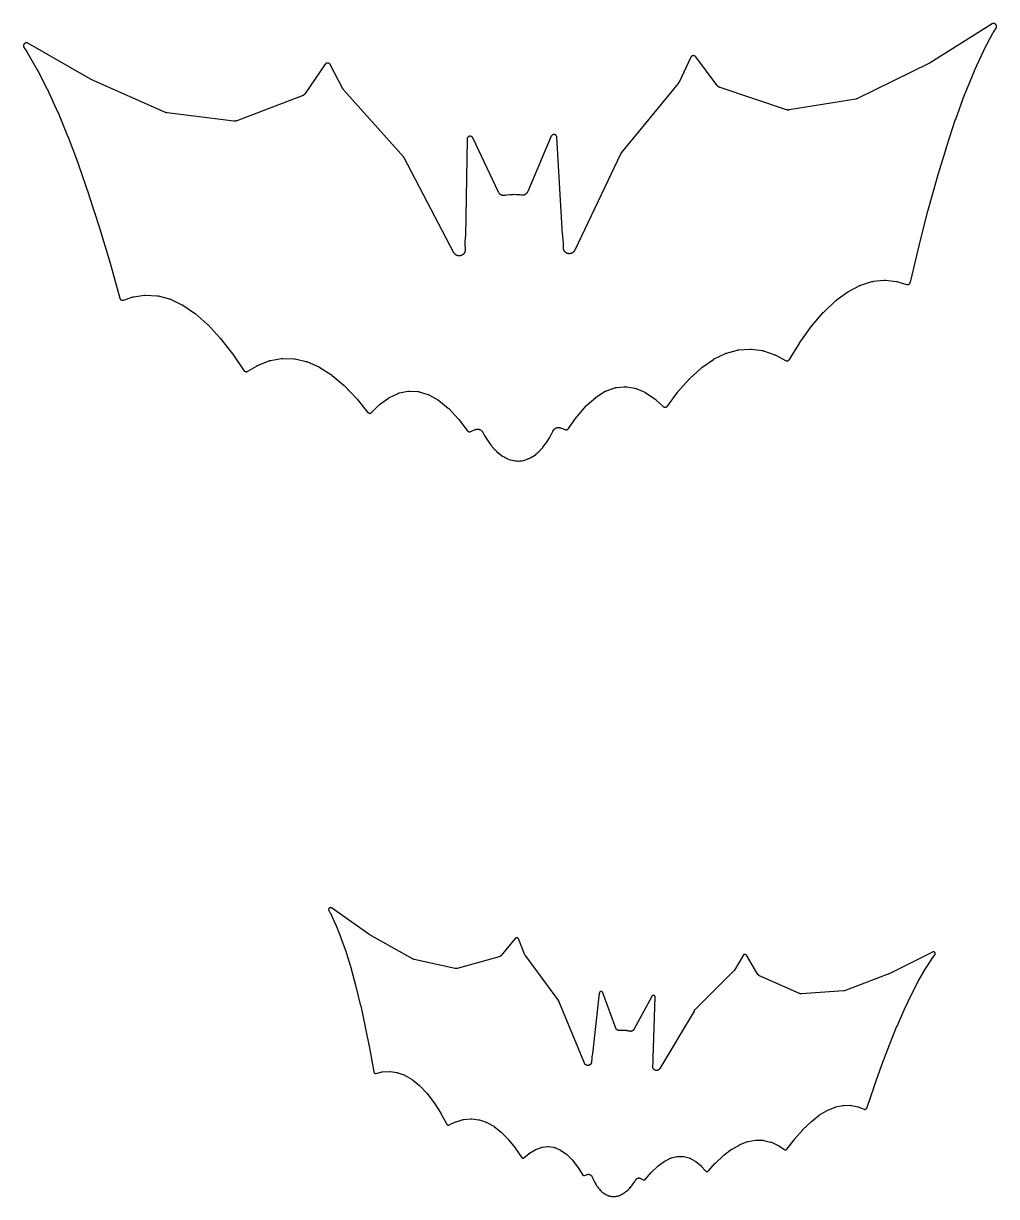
# Model space of a CAD drawing. Header units: millimetres. Extents: x 5 to 283, y 5 to 271.
# Drawn here: x 180.92 to 220.38, y 44.37 to 91.93 of the extents above; entities that cross this region are included whole.
import ezdxf

# ---------------------------------------------------------------- set-up
doc = ezdxf.new("R2010")
doc.units = ezdxf.units.MM

msp = doc.modelspace()

# ---------------------------------------------------------------- linework, layer by layer
at = {"layer": 'Schnitt'}
for points in [[(181.008, 91.136), (180.997, 91.132), (180.986, 91.127), (180.976, 91.121), (180.966, 91.114), (180.957, 91.106), (180.949, 91.098), (180.942, 91.088), (180.936, 91.078), (180.93, 91.067), (180.926, 91.056), (180.923, 91.044), (180.922, 91.032), (180.921, 91.021), (180.922, 91.009), (180.923, 90.997), (180.926, 90.985), (180.93, 90.974), (180.936, 90.963), (180.942, 90.953), (181.054, 90.789), (181.055, 90.787), (181.063, 90.774), (181.064, 90.773), (181.47, 90.079), (181.471, 90.078), (181.476, 90.068), (181.477, 90.066), (181.887, 89.267), (181.888, 89.265), (181.892, 89.257), (181.893, 89.256), (182.306, 88.35), (182.307, 88.349), (182.31, 88.342), (182.311, 88.341), (182.727, 87.329), (182.728, 87.329), (182.73, 87.322), (182.731, 87.322), (183.15, 86.205), (183.151, 86.204), (183.153, 86.199), (183.153, 86.198), (183.575, 84.977), (183.576, 84.976), (183.577, 84.972), (183.577, 84.971), (184.002, 83.645), (184.004, 83.641), (184.431, 82.209), (184.432, 82.205), (184.828, 80.791), (184.832, 80.78), (184.837, 80.769), (184.842, 80.759), (184.849, 80.75), (184.856, 80.741), (184.865, 80.733), (184.874, 80.726), (184.884, 80.72), (184.894, 80.714), (184.905, 80.71), (184.916, 80.707), (184.927, 80.705), (184.939, 80.703), (184.95, 80.704), (184.962, 80.705), (184.973, 80.707), (184.984, 80.71), (185.336, 80.836), (185.339, 80.837), (185.357, 80.843), (185.363, 80.844), (185.381, 80.848), (185.384, 80.849), (185.832, 80.915), (185.835, 80.915), (185.855, 80.917), (185.861, 80.918), (185.881, 80.917), (185.885, 80.917), (186.333, 80.89), (186.336, 80.89), (186.356, 80.888), (186.362, 80.887), (186.381, 80.883), (186.384, 80.882), (186.839, 80.761), (186.842, 80.76), (186.859, 80.755), (186.864, 80.753), (186.88, 80.746), (186.882, 80.745), (187.349, 80.525), (187.351, 80.524), (187.364, 80.518), (187.368, 80.515), (187.381, 80.507), (187.383, 80.506), (187.859, 80.185), (187.862, 80.182), (187.883, 80.166), (187.886, 80.164), (188.372, 79.738), (188.374, 79.736), (188.39, 79.721), (188.392, 79.719), (188.886, 79.188), (188.888, 79.186), (188.899, 79.172), (188.901, 79.171), (189.401, 78.533), (189.402, 78.531), (189.411, 78.52), (189.412, 78.518), (189.858, 77.862), (189.865, 77.852), (189.874, 77.843), (189.883, 77.835), (189.893, 77.828), (189.903, 77.822), (189.914, 77.817), (189.926, 77.813), (189.938, 77.811), (189.95, 77.809), (189.962, 77.809), (189.974, 77.81), (189.986, 77.813), (189.997, 77.816), (190.009, 77.821), (190.019, 77.826), (190.398, 78.054), (190.4, 78.056), (190.414, 78.064), (190.419, 78.066), (190.434, 78.073), (190.436, 78.074), (190.889, 78.251), (190.892, 78.252), (190.91, 78.258), (190.916, 78.259), (190.934, 78.263), (190.937, 78.264), (191.385, 78.345), (191.388, 78.345), (191.408, 78.348), (191.414, 78.348), (191.434, 78.349), (191.437, 78.349), (191.885, 78.336), (191.888, 78.336), (191.908, 78.335), (191.914, 78.334), (191.933, 78.33), (191.936, 78.33), (192.391, 78.223), (192.393, 78.222), (192.411, 78.218), (192.416, 78.216), (192.432, 78.209), (192.435, 78.208), (192.9, 78.004), (192.902, 78.003), (192.916, 77.996), (192.92, 77.994), (192.933, 77.986), (192.935, 77.985), (193.41, 77.679), (193.413, 77.677), (193.435, 77.661), (193.438, 77.659), (193.922, 77.249), (193.925, 77.247), (193.941, 77.232), (193.943, 77.23), (194.436, 76.715), (194.438, 76.713), (194.45, 76.699), (194.452, 76.697), (194.873, 76.173), (194.881, 76.164), (194.89, 76.156), (194.899, 76.149), (194.909, 76.143), (194.92, 76.138), (194.931, 76.134), (194.943, 76.131), (194.954, 76.129), (194.966, 76.128), (194.978, 76.129), (194.99, 76.13), (195.001, 76.133), (195.012, 76.137), (195.023, 76.142), (195.033, 76.149), (195.043, 76.156), (195.052, 76.164), (195.336, 76.45), (195.337, 76.452), (195.348, 76.462), (195.351, 76.465), (195.363, 76.474), (195.365, 76.476), (195.723, 76.741), (195.726, 76.743), (195.742, 76.754), (195.747, 76.757), (195.763, 76.766), (195.766, 76.767), (196.113, 76.931), (196.116, 76.933), (196.137, 76.941), (196.144, 76.943), (196.166, 76.95), (196.169, 76.95), (196.507, 77.021), (196.509, 77.022), (196.526, 77.025), (196.531, 77.025), (196.546, 77.027), (196.551, 77.027), (196.568, 77.027), (196.571, 77.027), (196.907, 77.01), (196.91, 77.01), (196.926, 77.008), (196.931, 77.007), (196.946, 77.005), (196.951, 77.004), (196.966, 77), (196.969, 76.999), (197.315, 76.892), (197.318, 76.891), (197.338, 76.884), (197.344, 76.881), (197.362, 76.872), (197.365, 76.871), (197.727, 76.667), (197.729, 76.666), (197.743, 76.657), (197.747, 76.654), (197.761, 76.644), (197.763, 76.642), (198.139, 76.336), (198.142, 76.333), (198.162, 76.314), (198.165, 76.311), (198.552, 75.899), (198.554, 75.896), (198.568, 75.88), (198.57, 75.877), (198.916, 75.423), (198.924, 75.413), (198.933, 75.405), (198.942, 75.397), (198.952, 75.391), (198.963, 75.385), (198.975, 75.381), (198.986, 75.378), (198.998, 75.376), (199.011, 75.375), (199.023, 75.376), (199.035, 75.378), (199.047, 75.381), (199.058, 75.385), (199.24, 75.462), (199.243, 75.463), (199.261, 75.47), (199.267, 75.472), (199.285, 75.476), (199.29, 75.477), (199.308, 75.48), (199.314, 75.481), (199.332, 75.481), (199.338, 75.481), (199.356, 75.481), (199.362, 75.48), (199.38, 75.477), (199.386, 75.476), (199.403, 75.472), (199.409, 75.47), (199.426, 75.464), (199.431, 75.461), (199.448, 75.454), (199.453, 75.451), (199.468, 75.441), (199.473, 75.438), (199.487, 75.427), (199.492, 75.423), (199.505, 75.411), (199.509, 75.407), (199.521, 75.393), (199.525, 75.388), (199.535, 75.374), (199.539, 75.369), (199.548, 75.352), (199.55, 75.349), (199.557, 75.334), (199.558, 75.333), (199.559, 75.331), (199.56, 75.33), (199.606, 75.244), (199.607, 75.243), (199.608, 75.241), (199.609, 75.24), (199.656, 75.157), (199.657, 75.156), (199.658, 75.154), (199.659, 75.153), (199.708, 75.074), (199.709, 75.072), (199.71, 75.07), (199.711, 75.069), (199.761, 74.993), (199.762, 74.992), (199.763, 74.99), (199.764, 74.989), (199.815, 74.916), (199.816, 74.915), (199.817, 74.913), (199.818, 74.912), (199.87, 74.843), (199.871, 74.841), (199.872, 74.84), (199.873, 74.838), (199.926, 74.773), (199.927, 74.772), (199.929, 74.77), (199.93, 74.768), (199.983, 74.707), (199.985, 74.705), (199.986, 74.704), (199.988, 74.702), (200.041, 74.645), (200.043, 74.643), (200.045, 74.641), (200.046, 74.64), (200.101, 74.586), (200.102, 74.584), (200.104, 74.583), (200.106, 74.581), (200.161, 74.531), (200.163, 74.53), (200.165, 74.528), (200.167, 74.526), (200.222, 74.481), (200.224, 74.479), (200.226, 74.477), (200.228, 74.475), (200.283, 74.434), (200.285, 74.432), (200.288, 74.43), (200.29, 74.429), (200.345, 74.391), (200.348, 74.389), (200.35, 74.387), (200.353, 74.386), (200.408, 74.352), (200.411, 74.35), (200.413, 74.349), (200.416, 74.347), (200.471, 74.317), (200.474, 74.316), (200.477, 74.314), (200.48, 74.313), (200.535, 74.286), (200.538, 74.285), (200.541, 74.284), (200.545, 74.282), (200.599, 74.26), (200.603, 74.259), (200.606, 74.257), (200.609, 74.256), (200.664, 74.238), (200.667, 74.236), (200.671, 74.235), (200.674, 74.234), (200.729, 74.219), (200.732, 74.218), (200.736, 74.218), (200.74, 74.217), (200.794, 74.205), (200.798, 74.205), (200.801, 74.204), (200.805, 74.203), (200.859, 74.196), (200.863, 74.195), (200.867, 74.195), (200.871, 74.194), (200.925, 74.19), (200.929, 74.19), (200.932, 74.19), (200.936, 74.19), (200.99, 74.189), (200.994, 74.189), (200.998, 74.189), (201.002, 74.189), (201.055, 74.192), (201.059, 74.192), (201.063, 74.193), (201.067, 74.193), (201.121, 74.199), (201.125, 74.2), (201.128, 74.2), (201.132, 74.201), (201.186, 74.211), (201.19, 74.212), (201.193, 74.213), (201.197, 74.213), (201.251, 74.227), (201.254, 74.228), (201.258, 74.229), (201.262, 74.23), (201.315, 74.247), (201.319, 74.248), (201.322, 74.25), (201.326, 74.251), (201.38, 74.272), (201.383, 74.273), (201.386, 74.274), (201.389, 74.276), (201.443, 74.3), (201.446, 74.302), (201.449, 74.303), (201.452, 74.305), (201.506, 74.333), (201.509, 74.335), (201.512, 74.336), (201.515, 74.338), (201.569, 74.37), (201.572, 74.372), (201.574, 74.374), (201.577, 74.375), (201.631, 74.411), (201.633, 74.413), (201.636, 74.415), (201.638, 74.417), (201.692, 74.457), (201.694, 74.458), (201.696, 74.46), (201.699, 74.462), (201.752, 74.506), (201.754, 74.508), (201.756, 74.51), (201.758, 74.511), (201.811, 74.559), (201.813, 74.561), (201.815, 74.563), (201.817, 74.565), (201.869, 74.616), (201.871, 74.618), (201.873, 74.62), (201.875, 74.622), (201.927, 74.677), (201.928, 74.679), (201.93, 74.681), (201.931, 74.683), (201.983, 74.742), (201.984, 74.744), (201.986, 74.746), (201.987, 74.747), (202.038, 74.811), (202.039, 74.812), (202.04, 74.814), (202.042, 74.816), (202.092, 74.883), (202.093, 74.884), (202.094, 74.886), (202.095, 74.888), (202.144, 74.958), (202.145, 74.96), (202.146, 74.962), (202.147, 74.963), (202.195, 75.037), (202.196, 75.039), (202.197, 75.04), (202.198, 75.042), (202.245, 75.12), (202.246, 75.121), (202.247, 75.123), (202.248, 75.124), (202.293, 75.206), (202.294, 75.207), (202.295, 75.209), (202.296, 75.21), (202.34, 75.294), (202.341, 75.296), (202.342, 75.297), (202.342, 75.299), (202.385, 75.386), (202.386, 75.388), (202.387, 75.389), (202.387, 75.391), (202.394, 75.406), (202.396, 75.409), (202.405, 75.426), (202.408, 75.431), (202.418, 75.446), (202.421, 75.451), (202.433, 75.465), (202.437, 75.47), (202.449, 75.482), (202.454, 75.486), (202.468, 75.498), (202.472, 75.501), (202.487, 75.511), (202.492, 75.515), (202.508, 75.523), (202.514, 75.526), (202.53, 75.532), (202.536, 75.534), (202.553, 75.54), (202.559, 75.541), (202.577, 75.544), (202.583, 75.545), (202.601, 75.547), (202.607, 75.547), (202.625, 75.547), (202.631, 75.547), (202.649, 75.545), (202.654, 75.544), (202.672, 75.54), (202.678, 75.538), (202.696, 75.532), (202.699, 75.531), (202.884, 75.462), (202.896, 75.458), (202.908, 75.455), (202.92, 75.454), (202.932, 75.454), (202.944, 75.455), (202.956, 75.458), (202.968, 75.461), (202.979, 75.466), (202.99, 75.472), (203, 75.479), (203.009, 75.487), (203.017, 75.495), (203.025, 75.505), (203.353, 75.973), (203.354, 75.976), (203.368, 75.993), (203.37, 75.995), (203.74, 76.423), (203.742, 76.426), (203.762, 76.446), (203.765, 76.448), (204.128, 76.77), (204.13, 76.772), (204.143, 76.782), (204.147, 76.785), (204.161, 76.795), (204.163, 76.796), (204.516, 77.014), (204.519, 77.016), (204.538, 77.026), (204.543, 77.028), (204.563, 77.036), (204.566, 77.038), (204.908, 77.158), (204.91, 77.159), (204.925, 77.164), (204.93, 77.165), (204.945, 77.168), (204.95, 77.169), (204.966, 77.171), (204.968, 77.171), (205.304, 77.202), (205.307, 77.202), (205.323, 77.203), (205.329, 77.203), (205.344, 77.202), (205.349, 77.202), (205.366, 77.199), (205.368, 77.199), (205.708, 77.142), (205.712, 77.141), (205.734, 77.136), (205.741, 77.134), (205.762, 77.126), (205.766, 77.125), (206.118, 76.974), (206.121, 76.973), (206.138, 76.965), (206.143, 76.962), (206.16, 76.952), (206.162, 76.951), (206.531, 76.7), (206.533, 76.698), (206.545, 76.689), (206.548, 76.687), (206.56, 76.677), (206.561, 76.675), (206.856, 76.4), (206.865, 76.393), (206.875, 76.386), (206.886, 76.38), (206.897, 76.376), (206.908, 76.372), (206.92, 76.37), (206.931, 76.368), (206.943, 76.368), (206.955, 76.369), (206.967, 76.372), (206.978, 76.375), (206.989, 76.379), (207, 76.385), (207.01, 76.392), (207.019, 76.399), (207.027, 76.408), (207.035, 76.417), (207.435, 76.957), (207.436, 76.959), (207.448, 76.973), (207.449, 76.975), (207.921, 77.51), (207.923, 77.512), (207.939, 77.528), (207.941, 77.53), (208.409, 77.959), (208.412, 77.961), (208.433, 77.978), (208.436, 77.981), (208.898, 78.305), (208.9, 78.306), (208.913, 78.314), (208.917, 78.317), (208.931, 78.324), (208.933, 78.325), (209.389, 78.548), (209.391, 78.549), (209.408, 78.556), (209.413, 78.558), (209.43, 78.564), (209.433, 78.565), (209.882, 78.689), (209.885, 78.69), (209.905, 78.694), (209.911, 78.695), (209.93, 78.698), (209.933, 78.698), (210.38, 78.729), (210.384, 78.729), (210.404, 78.729), (210.41, 78.729), (210.43, 78.727), (210.433, 78.727), (210.884, 78.664), (210.887, 78.663), (210.905, 78.66), (210.911, 78.658), (210.929, 78.653), (210.932, 78.652), (211.391, 78.494), (211.394, 78.493), (211.409, 78.487), (211.414, 78.485), (211.429, 78.477), (211.431, 78.476), (211.818, 78.263), (211.829, 78.258), (211.84, 78.254), (211.852, 78.251), (211.864, 78.249), (211.876, 78.248), (211.888, 78.249), (211.9, 78.251), (211.912, 78.254), (211.923, 78.258), (211.934, 78.264), (211.945, 78.27), (211.954, 78.277), (211.963, 78.286), (211.971, 78.295), (211.978, 78.305), (212.397, 78.979), (212.398, 78.98), (212.406, 78.992), (212.408, 78.994), (212.882, 79.651), (212.884, 79.653), (212.894, 79.667), (212.896, 79.669), (213.368, 80.22), (213.37, 80.222), (213.385, 80.238), (213.387, 80.24), (213.856, 80.684), (213.859, 80.687), (213.879, 80.704), (213.882, 80.706), (214.345, 81.046), (214.347, 81.048), (214.359, 81.056), (214.363, 81.059), (214.376, 81.066), (214.378, 81.067), (214.836, 81.305), (214.838, 81.307), (214.854, 81.314), (214.859, 81.316), (214.875, 81.322), (214.878, 81.323), (215.328, 81.462), (215.331, 81.463), (215.35, 81.468), (215.356, 81.469), (215.376, 81.472), (215.378, 81.473), (215.826, 81.517), (215.829, 81.518), (215.849, 81.519), (215.855, 81.519), (215.875, 81.517), (215.878, 81.517), (216.328, 81.469), (216.331, 81.468), (216.35, 81.465), (216.356, 81.464), (216.374, 81.459), (216.377, 81.459), (216.734, 81.347), (216.745, 81.344), (216.756, 81.342), (216.768, 81.341), (216.779, 81.342), (216.791, 81.343), (216.802, 81.346), (216.813, 81.349), (216.824, 81.354), (216.834, 81.36), (216.843, 81.367), (216.852, 81.374), (216.86, 81.382), (216.867, 81.392), (216.873, 81.401), (216.879, 81.412), (216.883, 81.422), (216.886, 81.433), (217.225, 82.861), (217.226, 82.865), (217.596, 84.313), (217.597, 84.317), (217.969, 85.66), (217.969, 85.661), (217.97, 85.666), (217.97, 85.666), (218.344, 86.904), (218.344, 86.904), (218.346, 86.91), (218.346, 86.91), (218.721, 88.043), (218.721, 88.044), (218.723, 88.05), (218.723, 88.051), (219.099, 89.078), (219.1, 89.079), (219.103, 89.086), (219.103, 89.087), (219.48, 90.009), (219.481, 90.01), (219.485, 90.019), (219.485, 90.02), (219.863, 90.835), (219.864, 90.837), (219.869, 90.847), (219.87, 90.849), (220.247, 91.558), (220.248, 91.56), (220.256, 91.572), (220.257, 91.574), (220.362, 91.743), (220.368, 91.753), (220.373, 91.764), (220.376, 91.776), (220.379, 91.788), (220.38, 91.799), (220.38, 91.811), (220.379, 91.823), (220.377, 91.835), (220.374, 91.846), (220.369, 91.858), (220.364, 91.868), (220.357, 91.878), (220.349, 91.887), (220.341, 91.896), (220.332, 91.903), (220.322, 91.91), (220.311, 91.915), (220.3, 91.92), (220.289, 91.923), (220.277, 91.926), (220.265, 91.927), (220.253, 91.926), (220.241, 91.925), (220.229, 91.923), (220.218, 91.919), (220.207, 91.914), (220.197, 91.908), (217.688, 90.334), (217.685, 90.332), (217.666, 90.322), (217.663, 90.32), (214.738, 88.883), (214.735, 88.882), (214.718, 88.874), (214.712, 88.872), (214.695, 88.867), (214.69, 88.865), (214.671, 88.861), (214.668, 88.861), (211.973, 88.42), (211.97, 88.42), (211.952, 88.418), (211.946, 88.417), (211.928, 88.417), (211.923, 88.417), (211.905, 88.419), (211.899, 88.419), (211.882, 88.422), (211.877, 88.424), (211.858, 88.429), (211.856, 88.43), (209.167, 89.33), (209.164, 89.331), (209.145, 89.338), (209.14, 89.341), (209.124, 89.349), (209.118, 89.352), (209.103, 89.362), (209.098, 89.365), (209.084, 89.377), (209.079, 89.381), (209.066, 89.394), (209.062, 89.398), (209.05, 89.413), (209.048, 89.416), (208.185, 90.574), (208.177, 90.583), (208.169, 90.591), (208.16, 90.599), (208.15, 90.605), (208.14, 90.611), (208.129, 90.615), (208.118, 90.619), (208.106, 90.621), (208.095, 90.622), (208.083, 90.622), (208.071, 90.621), (208.06, 90.619), (208.048, 90.615), (208.037, 90.611), (208.027, 90.605), (208.017, 90.599), (208.008, 90.591), (208, 90.583), (207.992, 90.574), (207.986, 90.564), (207.98, 90.554), (207.504, 89.55), (207.502, 89.547), (207.49, 89.526), (207.486, 89.52), (207.472, 89.501), (207.47, 89.498), (205.156, 86.686), (205.147, 86.674), (205.14, 86.661), (203.273, 82.732), (203.272, 82.729), (203.263, 82.712), (203.26, 82.707), (203.25, 82.693), (203.246, 82.688), (203.235, 82.674), (203.231, 82.67), (203.219, 82.658), (203.214, 82.654), (203.201, 82.643), (203.196, 82.639), (203.182, 82.629), (203.177, 82.626), (203.161, 82.618), (203.156, 82.615), (203.14, 82.609), (203.134, 82.607), (203.117, 82.602), (203.111, 82.6), (203.094, 82.597), (203.088, 82.596), (203.071, 82.594), (203.065, 82.594), (203.048, 82.594), (203.042, 82.594), (203.024, 82.596), (203.018, 82.596), (203.001, 82.6), (202.995, 82.601), (202.979, 82.606), (202.973, 82.608), (202.957, 82.615), (202.951, 82.617), (202.936, 82.626), (202.931, 82.629), (202.916, 82.638), (202.911, 82.642), (202.898, 82.653), (202.893, 82.657), (202.881, 82.669), (202.877, 82.673), (202.866, 82.687), (202.862, 82.692), (202.852, 82.706), (202.849, 82.711), (202.841, 82.727), (202.838, 82.732), (202.831, 82.748), (202.829, 82.754), (202.824, 82.77), (202.823, 82.776), (202.819, 82.793), (202.818, 82.799), (202.816, 82.818), (202.816, 82.821), (202.815, 82.833), (202.815, 82.838), (202.815, 82.866), (202.816, 82.87), (202.817, 82.89), (202.817, 82.894), (202.818, 82.898), (202.818, 82.902), (202.819, 83.021), (202.819, 83.025), (202.819, 83.029), (202.819, 83.033), (202.813, 83.152), (202.812, 83.156), (202.812, 83.16), (202.812, 83.164), (202.798, 83.282), (202.797, 83.286), (202.796, 83.29), (202.796, 83.294), (202.788, 83.337), (202.787, 83.34), (202.784, 83.366), (202.784, 83.37), (202.553, 87.312), (202.552, 87.324), (202.549, 87.336), (202.546, 87.347), (202.541, 87.358), (202.535, 87.368), (202.528, 87.378), (202.521, 87.387), (202.512, 87.395), (202.503, 87.403), (202.493, 87.409), (202.482, 87.415), (202.471, 87.419), (202.46, 87.422), (202.448, 87.424), (202.436, 87.425), (202.424, 87.425), (202.412, 87.423), (202.401, 87.421), (202.389, 87.417), (202.379, 87.412), (202.368, 87.406), (202.359, 87.399), (202.35, 87.391), (202.341, 87.382), (202.334, 87.373), (202.328, 87.363), (202.323, 87.352), (201.367, 85.109), (201.366, 85.107), (201.357, 85.089), (201.354, 85.084), (201.345, 85.068), (201.341, 85.063), (201.33, 85.049), (201.326, 85.044), (201.314, 85.031), (201.31, 85.027), (201.296, 85.015), (201.291, 85.011), (201.276, 85.001), (201.271, 84.998), (201.255, 84.989), (201.25, 84.986), (201.233, 84.979), (201.228, 84.977), (201.21, 84.971), (201.205, 84.97), (201.187, 84.966), (201.181, 84.965), (201.163, 84.963), (201.157, 84.963), (201.139, 84.962), (201.133, 84.963), (201.113, 84.964), (201.11, 84.965), (201.047, 84.974), (201.043, 84.974), (201.039, 84.975), (201.035, 84.975), (200.916, 84.985), (200.912, 84.985), (200.908, 84.985), (200.905, 84.985), (200.785, 84.987), (200.782, 84.987), (200.778, 84.987), (200.774, 84.986), (200.655, 84.98), (200.651, 84.98), (200.647, 84.98), (200.643, 84.979), (200.525, 84.965), (200.521, 84.965), (200.517, 84.964), (200.513, 84.963), (200.45, 84.952), (200.447, 84.951), (200.428, 84.949), (200.422, 84.948), (200.404, 84.947), (200.398, 84.948), (200.38, 84.949), (200.374, 84.95), (200.356, 84.953), (200.35, 84.954), (200.332, 84.959), (200.327, 84.961), (200.31, 84.967), (200.304, 84.97), (200.288, 84.978), (200.283, 84.981), (200.267, 84.991), (200.263, 84.994), (200.248, 85.006), (200.244, 85.01), (200.231, 85.022), (200.227, 85.027), (200.215, 85.041), (200.212, 85.046), (200.201, 85.061), (200.198, 85.066), (200.189, 85.083), (200.188, 85.086), (199.143, 87.288), (199.137, 87.299), (199.131, 87.309), (199.123, 87.318), (199.115, 87.326), (199.105, 87.334), (199.095, 87.34), (199.085, 87.346), (199.074, 87.35), (199.062, 87.354), (199.051, 87.356), (199.039, 87.357), (199.027, 87.357), (199.015, 87.355), (199.003, 87.353), (198.992, 87.349), (198.981, 87.344), (198.971, 87.339), (198.961, 87.332), (198.952, 87.324), (198.944, 87.315), (198.936, 87.306), (198.93, 87.296), (198.925, 87.285), (198.92, 87.274), (198.917, 87.263), (198.915, 87.251), (198.914, 87.239), (198.842, 83.291), (198.842, 83.287), (198.839, 83.261), (198.839, 83.257), (198.833, 83.214), (198.832, 83.21), (198.832, 83.206), (198.831, 83.203), (198.822, 83.084), (198.822, 83.08), (198.822, 83.076), (198.822, 83.072), (198.82, 82.953), (198.82, 82.949), (198.82, 82.945), (198.82, 82.941), (198.827, 82.822), (198.827, 82.818), (198.827, 82.814), (198.828, 82.81), (198.83, 82.79), (198.83, 82.786), (198.832, 82.758), (198.832, 82.754), (198.832, 82.741), (198.832, 82.738), (198.83, 82.719), (198.83, 82.713), (198.827, 82.696), (198.825, 82.69), (198.821, 82.673), (198.819, 82.668), (198.813, 82.651), (198.811, 82.646), (198.803, 82.63), (198.8, 82.625), (198.791, 82.61), (198.787, 82.605), (198.777, 82.591), (198.773, 82.587), (198.761, 82.574), (198.757, 82.57), (198.743, 82.558), (198.739, 82.554), (198.725, 82.544), (198.72, 82.541), (198.704, 82.532), (198.699, 82.53), (198.683, 82.522), (198.678, 82.52), (198.661, 82.514), (198.655, 82.513), (198.638, 82.509), (198.633, 82.508), (198.615, 82.505), (198.609, 82.505), (198.592, 82.504), (198.586, 82.504), (198.568, 82.505), (198.563, 82.506), (198.545, 82.509), (198.539, 82.51), (198.522, 82.514), (198.517, 82.516), (198.5, 82.522), (198.495, 82.524), (198.479, 82.532), (198.474, 82.535), (198.459, 82.544), (198.454, 82.547), (198.44, 82.558), (198.436, 82.562), (198.423, 82.574), (198.419, 82.578), (198.407, 82.591), (198.403, 82.596), (198.393, 82.61), (198.39, 82.615), (198.38, 82.631), (198.378, 82.634), (196.355, 86.485), (196.348, 86.498), (196.339, 86.509), (193.914, 89.226), (193.911, 89.229), (193.897, 89.248), (193.892, 89.254), (193.88, 89.274), (193.878, 89.277), (193.362, 90.261), (193.356, 90.271), (193.349, 90.28), (193.341, 90.289), (193.332, 90.297), (193.323, 90.304), (193.313, 90.31), (193.302, 90.316), (193.291, 90.32), (193.28, 90.323), (193.268, 90.324), (193.256, 90.325), (193.245, 90.325), (193.233, 90.323), (193.222, 90.32), (193.211, 90.316), (193.2, 90.311), (193.19, 90.306), (193.18, 90.299), (193.171, 90.291), (193.163, 90.282), (193.156, 90.273), (192.34, 89.081), (192.339, 89.078), (192.327, 89.063), (192.323, 89.058), (192.31, 89.045), (192.306, 89.041), (192.292, 89.029), (192.288, 89.025), (192.273, 89.014), (192.268, 89.011), (192.252, 89.002), (192.246, 88.999), (192.228, 88.991), (192.225, 88.99), (189.575, 87.983), (189.572, 87.982), (189.554, 87.976), (189.548, 87.975), (189.531, 87.971), (189.525, 87.97), (189.508, 87.968), (189.502, 87.968), (189.485, 87.967), (189.479, 87.967), (189.46, 87.969), (189.457, 87.969), (186.747, 88.301), (186.744, 88.301), (186.725, 88.305), (186.72, 88.306), (186.703, 88.311), (186.697, 88.312), (186.679, 88.319), (186.676, 88.32), (183.696, 89.639), (183.693, 89.641), (183.673, 89.651), (183.671, 89.652), (181.101, 91.125), (181.09, 91.13), (181.079, 91.135), (181.067, 91.138), (181.056, 91.14), (181.044, 91.141), (181.032, 91.14), (181.02, 91.139)], [(193.341, 56.078), (193.334, 56.075), (193.328, 56.071), (193.322, 56.066), (193.316, 56.061), (193.311, 56.056), (193.307, 56.05), (193.303, 56.044), (193.3, 56.037), (193.297, 56.03), (193.296, 56.023), (193.295, 56.015), (193.294, 56.008), (193.295, 56), (193.296, 55.993), (193.298, 55.986), (193.3, 55.979), (193.304, 55.972), (193.364, 55.863), (193.365, 55.862), (193.369, 55.854), (193.369, 55.853), (193.581, 55.397), (193.582, 55.397), (193.585, 55.39), (193.585, 55.389), (193.794, 54.867), (193.794, 54.867), (193.796, 54.861), (193.796, 54.86), (194.001, 54.273), (194.001, 54.272), (194.003, 54.267), (194.003, 54.267), (194.204, 53.613), (194.204, 53.612), (194.205, 53.608), (194.205, 53.608), (194.402, 52.889), (194.402, 52.888), (194.403, 52.885), (194.403, 52.884), (194.594, 52.1), (194.595, 52.099), (194.595, 52.096), (194.595, 52.096), (194.783, 51.246), (194.783, 51.243), (194.966, 50.327), (194.966, 50.325), (195.13, 49.422), (195.132, 49.415), (195.134, 49.408), (195.137, 49.401), (195.141, 49.395), (195.145, 49.389), (195.15, 49.384), (195.155, 49.379), (195.161, 49.374), (195.167, 49.37), (195.173, 49.367), (195.18, 49.364), (195.187, 49.362), (195.194, 49.361), (195.201, 49.36), (195.208, 49.36), (195.216, 49.361), (195.223, 49.363), (195.449, 49.421), (195.451, 49.421), (195.462, 49.423), (195.466, 49.424), (195.478, 49.425), (195.48, 49.425), (195.762, 49.441), (195.764, 49.441), (195.777, 49.441), (195.781, 49.441), (195.793, 49.439), (195.795, 49.439), (196.073, 49.396), (196.074, 49.396), (196.086, 49.393), (196.09, 49.392), (196.102, 49.389), (196.104, 49.388), (196.38, 49.286), (196.382, 49.286), (196.392, 49.281), (196.395, 49.28), (196.404, 49.275), (196.406, 49.274), (196.683, 49.11), (196.685, 49.109), (196.692, 49.104), (196.695, 49.102), (196.702, 49.097), (196.703, 49.096), (196.981, 48.868), (196.983, 48.867), (196.995, 48.855), (196.997, 48.854), (197.274, 48.561), (197.276, 48.559), (197.284, 48.549), (197.286, 48.547), (197.562, 48.188), (197.563, 48.187), (197.569, 48.178), (197.57, 48.176), (197.844, 47.75), (197.845, 47.749), (197.85, 47.742), (197.85, 47.741), (198.09, 47.306), (198.094, 47.3), (198.098, 47.294), (198.104, 47.288), (198.109, 47.283), (198.116, 47.279), (198.122, 47.275), (198.129, 47.272), (198.136, 47.27), (198.144, 47.268), (198.151, 47.268), (198.159, 47.267), (198.166, 47.268), (198.174, 47.27), (198.181, 47.272), (198.188, 47.275), (198.437, 47.395), (198.438, 47.395), (198.448, 47.4), (198.451, 47.401), (198.46, 47.404), (198.462, 47.404), (198.754, 47.488), (198.756, 47.489), (198.767, 47.491), (198.771, 47.492), (198.783, 47.494), (198.784, 47.494), (199.068, 47.518), (199.07, 47.518), (199.082, 47.519), (199.086, 47.519), (199.099, 47.518), (199.101, 47.517), (199.379, 47.484), (199.381, 47.483), (199.393, 47.481), (199.397, 47.48), (199.408, 47.477), (199.41, 47.476), (199.687, 47.384), (199.688, 47.383), (199.699, 47.379), (199.702, 47.378), (199.712, 47.373), (199.714, 47.372), (199.991, 47.218), (199.992, 47.217), (200, 47.212), (200.003, 47.21), (200.01, 47.205), (200.012, 47.204), (200.289, 46.986), (200.291, 46.984), (200.304, 46.973), (200.306, 46.971), (200.583, 46.688), (200.585, 46.687), (200.594, 46.677), (200.595, 46.675), (200.872, 46.326), (200.873, 46.324), (200.879, 46.315), (200.88, 46.314), (201.112, 45.963), (201.116, 45.957), (201.121, 45.952), (201.127, 45.947), (201.133, 45.942), (201.139, 45.939), (201.146, 45.935), (201.153, 45.933), (201.16, 45.931), (201.167, 45.93), (201.175, 45.93), (201.182, 45.93), (201.19, 45.931), (201.197, 45.933), (201.204, 45.936), (201.211, 45.939), (201.217, 45.943), (201.223, 45.947), (201.416, 46.109), (201.417, 46.11), (201.425, 46.116), (201.427, 46.117), (201.435, 46.122), (201.436, 46.123), (201.674, 46.268), (201.676, 46.268), (201.686, 46.274), (201.69, 46.276), (201.701, 46.28), (201.702, 46.281), (201.928, 46.363), (201.93, 46.364), (201.943, 46.368), (201.948, 46.369), (201.962, 46.371), (201.964, 46.372), (202.178, 46.396), (202.18, 46.396), (202.19, 46.397), (202.193, 46.397), (202.203, 46.397), (202.206, 46.397), (202.217, 46.396), (202.218, 46.396), (202.427, 46.366), (202.428, 46.365), (202.438, 46.363), (202.441, 46.363), (202.45, 46.36), (202.453, 46.359), (202.463, 46.356), (202.464, 46.355), (202.674, 46.269), (202.675, 46.268), (202.687, 46.262), (202.691, 46.26), (202.702, 46.254), (202.704, 46.252), (202.917, 46.105), (202.918, 46.104), (202.926, 46.097), (202.929, 46.095), (202.937, 46.088), (202.938, 46.087), (203.154, 45.874), (203.155, 45.873), (203.167, 45.86), (203.169, 45.858), (203.385, 45.578), (203.387, 45.577), (203.394, 45.566), (203.395, 45.564), (203.584, 45.261), (203.589, 45.255), (203.594, 45.249), (203.599, 45.244), (203.605, 45.239), (203.612, 45.235), (203.618, 45.232), (203.626, 45.229), (203.633, 45.227), (203.64, 45.226), (203.648, 45.226), (203.656, 45.226), (203.663, 45.227), (203.671, 45.229), (203.788, 45.267), (203.79, 45.267), (203.802, 45.27), (203.806, 45.271), (203.817, 45.273), (203.82, 45.273), (203.832, 45.274), (203.835, 45.274), (203.847, 45.273), (203.85, 45.273), (203.862, 45.271), (203.865, 45.271), (203.876, 45.268), (203.88, 45.267), (203.89, 45.263), (203.894, 45.262), (203.904, 45.257), (203.907, 45.255), (203.917, 45.249), (203.92, 45.247), (203.929, 45.24), (203.932, 45.238), (203.94, 45.23), (203.943, 45.228), (203.95, 45.219), (203.953, 45.216), (203.959, 45.207), (203.961, 45.204), (203.967, 45.195), (203.969, 45.191), (203.974, 45.18), (203.974, 45.178), (203.978, 45.169), (203.979, 45.168), (203.979, 45.167), (203.979, 45.166), (204.003, 45.11), (204.004, 45.109), (204.004, 45.108), (204.005, 45.107), (204.03, 45.053), (204.03, 45.052), (204.03, 45.051), (204.031, 45.05), (204.057, 44.998), (204.057, 44.997), (204.058, 44.996), (204.058, 44.995), (204.085, 44.945), (204.085, 44.944), (204.086, 44.943), (204.087, 44.942), (204.114, 44.894), (204.115, 44.893), (204.115, 44.892), (204.116, 44.891), (204.144, 44.845), (204.145, 44.844), (204.145, 44.843), (204.146, 44.842), (204.175, 44.798), (204.176, 44.797), (204.176, 44.796), (204.177, 44.795), (204.207, 44.754), (204.208, 44.753), (204.208, 44.751), (204.209, 44.75), (204.239, 44.711), (204.24, 44.71), (204.241, 44.709), (204.242, 44.708), (204.273, 44.672), (204.274, 44.67), (204.275, 44.669), (204.276, 44.668), (204.307, 44.634), (204.308, 44.633), (204.309, 44.632), (204.31, 44.63), (204.342, 44.599), (204.343, 44.598), (204.344, 44.596), (204.346, 44.595), (204.377, 44.566), (204.379, 44.565), (204.38, 44.564), (204.381, 44.562), (204.414, 44.536), (204.415, 44.535), (204.417, 44.533), (204.418, 44.532), (204.45, 44.508), (204.452, 44.507), (204.454, 44.506), (204.455, 44.504), (204.488, 44.483), (204.49, 44.481), (204.491, 44.48), (204.493, 44.479), (204.526, 44.46), (204.528, 44.459), (204.529, 44.458), (204.531, 44.457), (204.564, 44.439), (204.566, 44.438), (204.568, 44.438), (204.57, 44.437), (204.603, 44.422), (204.605, 44.421), (204.607, 44.42), (204.609, 44.419), (204.642, 44.407), (204.645, 44.406), (204.647, 44.405), (204.649, 44.404), (204.682, 44.394), (204.684, 44.394), (204.687, 44.393), (204.689, 44.392), (204.722, 44.384), (204.725, 44.384), (204.727, 44.383), (204.729, 44.383), (204.763, 44.377), (204.765, 44.377), (204.767, 44.376), (204.77, 44.376), (204.803, 44.373), (204.806, 44.372), (204.808, 44.372), (204.81, 44.372), (204.844, 44.371), (204.846, 44.371), (204.849, 44.371), (204.851, 44.371), (204.885, 44.371), (204.888, 44.372), (204.89, 44.372), (204.892, 44.372), (204.926, 44.375), (204.929, 44.375), (204.931, 44.375), (204.933, 44.376), (204.968, 44.381), (204.97, 44.381), (204.972, 44.382), (204.975, 44.382), (205.009, 44.39), (205.011, 44.39), (205.013, 44.391), (205.016, 44.391), (205.05, 44.401), (205.052, 44.402), (205.055, 44.403), (205.057, 44.403), (205.092, 44.415), (205.094, 44.416), (205.096, 44.417), (205.098, 44.418), (205.133, 44.432), (205.135, 44.433), (205.137, 44.434), (205.138, 44.435), (205.174, 44.452), (205.176, 44.453), (205.177, 44.453), (205.179, 44.454), (205.215, 44.474), (205.216, 44.475), (205.218, 44.476), (205.22, 44.477), (205.255, 44.498), (205.257, 44.499), (205.258, 44.5), (205.26, 44.501), (205.296, 44.526), (205.297, 44.526), (205.298, 44.527), (205.3, 44.528), (205.336, 44.555), (205.337, 44.556), (205.338, 44.557), (205.34, 44.558), (205.375, 44.587), (205.376, 44.588), (205.378, 44.589), (205.379, 44.59), (205.414, 44.622), (205.416, 44.623), (205.417, 44.624), (205.418, 44.625), (205.453, 44.659), (205.454, 44.66), (205.455, 44.661), (205.456, 44.662), (205.491, 44.698), (205.492, 44.699), (205.493, 44.7), (205.494, 44.701), (205.529, 44.74), (205.53, 44.741), (205.531, 44.742), (205.531, 44.743), (205.566, 44.784), (205.567, 44.785), (205.568, 44.786), (205.568, 44.787), (205.602, 44.83), (205.603, 44.831), (205.604, 44.832), (205.605, 44.833), (205.638, 44.879), (205.639, 44.88), (205.64, 44.881), (205.64, 44.881), (205.673, 44.929), (205.674, 44.93), (205.674, 44.931), (205.675, 44.932), (205.708, 44.982), (205.708, 44.983), (205.709, 44.984), (205.709, 44.984), (205.741, 45.036), (205.742, 45.037), (205.742, 45.038), (205.743, 45.039), (205.748, 45.048), (205.749, 45.05), (205.756, 45.06), (205.758, 45.063), (205.765, 45.072), (205.767, 45.075), (205.775, 45.083), (205.778, 45.085), (205.786, 45.092), (205.789, 45.095), (205.799, 45.101), (205.802, 45.103), (205.812, 45.108), (205.815, 45.11), (205.826, 45.114), (205.829, 45.116), (205.84, 45.119), (205.844, 45.12), (205.855, 45.122), (205.858, 45.123), (205.869, 45.124), (205.873, 45.124), (205.884, 45.124), (205.888, 45.124), (205.899, 45.122), (205.903, 45.122), (205.914, 45.12), (205.918, 45.119), (205.928, 45.115), (205.932, 45.114), (205.943, 45.109), (205.945, 45.108), (206.056, 45.054), (206.063, 45.051), (206.07, 45.049), (206.078, 45.047), (206.085, 45.047), (206.093, 45.047), (206.101, 45.048), (206.108, 45.049), (206.115, 45.051), (206.122, 45.054), (206.129, 45.058), (206.135, 45.063), (206.141, 45.068), (206.146, 45.073), (206.377, 45.345), (206.378, 45.347), (206.388, 45.357), (206.389, 45.358), (206.644, 45.603), (206.646, 45.604), (206.66, 45.615), (206.661, 45.617), (206.906, 45.796), (206.908, 45.797), (206.916, 45.803), (206.919, 45.804), (206.928, 45.809), (206.93, 45.81), (207.162, 45.925), (207.164, 45.926), (207.176, 45.931), (207.18, 45.933), (207.192, 45.936), (207.194, 45.937), (207.414, 45.992), (207.415, 45.992), (207.425, 45.994), (207.428, 45.995), (207.438, 45.996), (207.441, 45.996), (207.451, 45.997), (207.452, 45.997), (207.663, 45.996), (207.665, 45.996), (207.675, 45.996), (207.678, 45.995), (207.688, 45.994), (207.691, 45.993), (207.701, 45.991), (207.703, 45.991), (207.911, 45.935), (207.913, 45.935), (207.927, 45.93), (207.931, 45.928), (207.944, 45.922), (207.946, 45.921), (208.157, 45.807), (208.158, 45.806), (208.168, 45.8), (208.171, 45.798), (208.181, 45.791), (208.182, 45.79), (208.397, 45.612), (208.398, 45.611), (208.405, 45.605), (208.407, 45.603), (208.414, 45.596), (208.415, 45.595), (208.582, 45.407), (208.588, 45.402), (208.593, 45.397), (208.599, 45.393), (208.606, 45.389), (208.613, 45.386), (208.62, 45.384), (208.627, 45.383), (208.635, 45.382), (208.642, 45.382), (208.649, 45.383), (208.657, 45.384), (208.664, 45.386), (208.671, 45.389), (208.677, 45.393), (208.683, 45.397), (208.689, 45.402), (208.694, 45.407), (208.975, 45.72), (208.976, 45.721), (208.984, 45.729), (208.985, 45.73), (209.31, 46.035), (209.311, 46.037), (209.322, 46.046), (209.323, 46.047), (209.639, 46.286), (209.641, 46.288), (209.655, 46.297), (209.657, 46.298), (209.964, 46.473), (209.965, 46.474), (209.974, 46.478), (209.976, 46.48), (209.985, 46.483), (209.987, 46.484), (210.283, 46.596), (210.285, 46.597), (210.296, 46.6), (210.299, 46.601), (210.31, 46.604), (210.312, 46.604), (210.599, 46.655), (210.601, 46.656), (210.613, 46.657), (210.617, 46.657), (210.629, 46.658), (210.631, 46.658), (210.911, 46.651), (210.913, 46.651), (210.925, 46.65), (210.929, 46.649), (210.942, 46.647), (210.944, 46.646), (211.22, 46.581), (211.222, 46.581), (211.234, 46.577), (211.237, 46.576), (211.248, 46.572), (211.25, 46.571), (211.526, 46.446), (211.528, 46.445), (211.537, 46.44), (211.54, 46.439), (211.549, 46.433), (211.55, 46.432), (211.778, 46.277), (211.785, 46.274), (211.792, 46.27), (211.799, 46.268), (211.806, 46.266), (211.814, 46.265), (211.821, 46.265), (211.829, 46.265), (211.836, 46.266), (211.844, 46.268), (211.851, 46.271), (211.858, 46.274), (211.864, 46.278), (211.87, 46.283), (211.875, 46.288), (211.88, 46.294), (212.181, 46.689), (212.181, 46.69), (212.187, 46.697), (212.188, 46.698), (212.521, 47.079), (212.522, 47.08), (212.53, 47.088), (212.531, 47.089), (212.857, 47.405), (212.859, 47.406), (212.869, 47.415), (212.87, 47.416), (213.187, 47.665), (213.189, 47.667), (213.203, 47.676), (213.205, 47.677), (213.513, 47.862), (213.514, 47.863), (213.523, 47.867), (213.525, 47.869), (213.534, 47.873), (213.535, 47.873), (213.833, 47.995), (213.835, 47.995), (213.845, 47.999), (213.848, 48), (213.859, 48.003), (213.861, 48.003), (214.149, 48.064), (214.151, 48.064), (214.163, 48.066), (214.167, 48.066), (214.179, 48.067), (214.181, 48.067), (214.462, 48.069), (214.464, 48.069), (214.476, 48.068), (214.48, 48.068), (214.493, 48.066), (214.495, 48.066), (214.772, 48.01), (214.773, 48.009), (214.785, 48.006), (214.789, 48.005), (214.8, 48.001), (214.802, 48), (215.017, 47.91), (215.024, 47.908), (215.031, 47.906), (215.038, 47.905), (215.045, 47.904), (215.052, 47.904), (215.059, 47.905), (215.066, 47.907), (215.073, 47.909), (215.08, 47.912), (215.086, 47.916), (215.092, 47.92), (215.098, 47.925), (215.103, 47.93), (215.107, 47.936), (215.111, 47.942), (215.114, 47.948), (215.117, 47.955), (215.411, 48.824), (215.412, 48.826), (215.726, 49.705), (215.727, 49.708), (216.037, 50.522), (216.037, 50.523), (216.038, 50.526), (216.038, 50.526), (216.342, 51.274), (216.342, 51.275), (216.344, 51.278), (216.344, 51.278), (216.643, 51.961), (216.643, 51.962), (216.645, 51.965), (216.645, 51.966), (216.939, 52.583), (216.94, 52.584), (216.942, 52.588), (216.942, 52.589), (217.23, 53.14), (217.231, 53.141), (217.234, 53.146), (217.234, 53.147), (217.517, 53.633), (217.517, 53.633), (217.521, 53.64), (217.522, 53.64), (217.798, 54.06), (217.799, 54.061), (217.804, 54.068), (217.805, 54.069), (217.88, 54.168), (217.884, 54.174), (217.888, 54.181), (217.891, 54.188), (217.893, 54.195), (217.895, 54.202), (217.896, 54.21), (217.896, 54.217), (217.895, 54.225), (217.893, 54.232), (217.891, 54.239), (217.888, 54.246), (217.885, 54.252), (217.881, 54.259), (217.876, 54.264), (217.871, 54.27), (217.865, 54.274), (217.858, 54.278), (217.852, 54.282), (217.845, 54.285), (217.838, 54.287), (217.83, 54.288), (217.823, 54.289), (217.815, 54.289), (217.808, 54.288), (217.801, 54.286), (217.794, 54.284), (217.787, 54.281), (216.134, 53.447), (216.132, 53.446), (216.12, 53.441), (216.118, 53.44), (214.214, 52.716), (214.212, 52.715), (214.201, 52.712), (214.197, 52.711), (214.186, 52.708), (214.183, 52.708), (214.171, 52.706), (214.169, 52.706), (212.466, 52.589), (212.465, 52.589), (212.453, 52.589), (212.449, 52.589), (212.438, 52.59), (212.435, 52.59), (212.424, 52.592), (212.42, 52.593), (212.41, 52.596), (212.406, 52.597), (212.395, 52.601), (212.394, 52.602), (210.773, 53.318), (210.771, 53.319), (210.76, 53.325), (210.757, 53.327), (210.747, 53.333), (210.744, 53.335), (210.735, 53.342), (210.732, 53.344), (210.724, 53.352), (210.722, 53.355), (210.714, 53.364), (210.712, 53.367), (210.705, 53.377), (210.704, 53.379), (210.234, 54.15), (210.23, 54.156), (210.226, 54.161), (210.22, 54.167), (210.215, 54.171), (210.209, 54.175), (210.202, 54.179), (210.195, 54.182), (210.188, 54.184), (210.181, 54.185), (210.174, 54.186), (210.166, 54.186), (210.159, 54.185), (210.152, 54.183), (210.145, 54.181), (210.138, 54.178), (210.132, 54.175), (210.125, 54.171), (210.12, 54.166), (210.115, 54.161), (210.11, 54.155), (210.106, 54.149), (209.751, 53.552), (209.75, 53.551), (209.741, 53.538), (209.738, 53.535), (209.729, 53.523), (209.727, 53.522), (208.123, 51.907), (208.117, 51.9), (208.112, 51.892), (206.721, 49.556), (206.72, 49.554), (206.714, 49.544), (206.711, 49.541), (206.705, 49.533), (206.702, 49.53), (206.694, 49.522), (206.692, 49.52), (206.683, 49.513), (206.68, 49.51), (206.671, 49.504), (206.668, 49.502), (206.658, 49.497), (206.655, 49.496), (206.645, 49.491), (206.641, 49.49), (206.631, 49.487), (206.627, 49.486), (206.617, 49.484), (206.613, 49.483), (206.602, 49.482), (206.598, 49.482), (206.587, 49.482), (206.584, 49.482), (206.573, 49.483), (206.569, 49.483), (206.558, 49.485), (206.555, 49.486), (206.544, 49.489), (206.541, 49.491), (206.531, 49.495), (206.527, 49.496), (206.518, 49.501), (206.514, 49.503), (206.505, 49.509), (206.502, 49.511), (206.494, 49.518), (206.491, 49.521), (206.483, 49.528), (206.481, 49.531), (206.474, 49.539), (206.471, 49.542), (206.465, 49.551), (206.463, 49.555), (206.458, 49.564), (206.456, 49.567), (206.452, 49.578), (206.451, 49.581), (206.447, 49.591), (206.446, 49.595), (206.444, 49.606), (206.444, 49.609), (206.442, 49.62), (206.442, 49.624), (206.442, 49.636), (206.442, 49.638), (206.442, 49.646), (206.442, 49.648), (206.444, 49.666), (206.445, 49.669), (206.447, 49.681), (206.447, 49.683), (206.447, 49.686), (206.448, 49.688), (206.456, 49.762), (206.456, 49.765), (206.456, 49.767), (206.456, 49.77), (206.459, 49.844), (206.459, 49.846), (206.459, 49.849), (206.459, 49.851), (206.457, 49.926), (206.457, 49.928), (206.457, 49.931), (206.457, 49.933), (206.455, 49.96), (206.454, 49.963), (206.454, 49.979), (206.454, 49.981), (206.54, 52.448), (206.54, 52.455), (206.539, 52.463), (206.537, 52.47), (206.535, 52.477), (206.532, 52.484), (206.528, 52.49), (206.524, 52.496), (206.519, 52.502), (206.514, 52.507), (206.508, 52.512), (206.502, 52.516), (206.495, 52.519), (206.488, 52.522), (206.481, 52.524), (206.474, 52.525), (206.466, 52.525), (206.459, 52.525), (206.451, 52.524), (206.444, 52.523), (206.437, 52.52), (206.43, 52.517), (206.424, 52.513), (206.418, 52.509), (206.412, 52.504), (206.407, 52.498), (206.403, 52.493), (206.399, 52.486), (205.674, 51.146), (205.673, 51.145), (205.666, 51.134), (205.664, 51.131), (205.657, 51.122), (205.655, 51.119), (205.647, 51.111), (205.645, 51.108), (205.636, 51.101), (205.633, 51.098), (205.624, 51.092), (205.621, 51.09), (205.611, 51.084), (205.607, 51.082), (205.597, 51.078), (205.594, 51.076), (205.583, 51.073), (205.579, 51.072), (205.568, 51.069), (205.564, 51.069), (205.553, 51.067), (205.549, 51.067), (205.538, 51.067), (205.534, 51.067), (205.523, 51.068), (205.519, 51.069), (205.507, 51.071), (205.505, 51.071), (205.466, 51.081), (205.464, 51.081), (205.462, 51.082), (205.459, 51.082), (205.386, 51.095), (205.383, 51.095), (205.381, 51.096), (205.379, 51.096), (205.305, 51.104), (205.302, 51.104), (205.3, 51.104), (205.297, 51.104), (205.223, 51.107), (205.22, 51.107), (205.218, 51.107), (205.215, 51.107), (205.141, 51.105), (205.139, 51.105), (205.136, 51.105), (205.134, 51.105), (205.094, 51.101), (205.092, 51.101), (205.08, 51.101), (205.076, 51.101), (205.065, 51.102), (205.061, 51.102), (205.05, 51.104), (205.046, 51.105), (205.035, 51.108), (205.031, 51.109), (205.021, 51.113), (205.017, 51.114), (205.007, 51.119), (205.004, 51.121), (204.994, 51.127), (204.991, 51.129), (204.982, 51.136), (204.98, 51.139), (204.971, 51.147), (204.969, 51.15), (204.961, 51.158), (204.959, 51.161), (204.953, 51.171), (204.951, 51.174), (204.945, 51.184), (204.944, 51.187), (204.939, 51.198), (204.938, 51.2), (204.416, 52.632), (204.413, 52.639), (204.41, 52.645), (204.406, 52.651), (204.401, 52.657), (204.396, 52.662), (204.39, 52.667), (204.384, 52.671), (204.377, 52.674), (204.37, 52.677), (204.363, 52.679), (204.356, 52.68), (204.348, 52.681), (204.341, 52.681), (204.333, 52.68), (204.326, 52.678), (204.319, 52.676), (204.312, 52.673), (204.306, 52.669), (204.3, 52.665), (204.294, 52.66), (204.289, 52.655), (204.284, 52.649), (204.28, 52.642), (204.277, 52.636), (204.274, 52.629), (204.273, 52.622), (204.271, 52.614), (203.996, 50.162), (203.996, 50.159), (203.993, 50.143), (203.993, 50.141), (203.986, 50.114), (203.986, 50.112), (203.985, 50.11), (203.985, 50.107), (203.972, 50.034), (203.972, 50.031), (203.971, 50.029), (203.971, 50.027), (203.963, 49.953), (203.963, 49.95), (203.963, 49.948), (203.963, 49.945), (203.96, 49.871), (203.96, 49.868), (203.959, 49.866), (203.96, 49.863), (203.96, 49.851), (203.96, 49.848), (203.959, 49.83), (203.959, 49.828), (203.958, 49.82), (203.958, 49.818), (203.956, 49.806), (203.955, 49.803), (203.952, 49.792), (203.951, 49.789), (203.947, 49.778), (203.946, 49.775), (203.941, 49.765), (203.939, 49.762), (203.933, 49.753), (203.931, 49.75), (203.925, 49.741), (203.922, 49.738), (203.915, 49.73), (203.912, 49.727), (203.904, 49.72), (203.901, 49.718), (203.892, 49.711), (203.889, 49.709), (203.88, 49.704), (203.877, 49.702), (203.867, 49.697), (203.863, 49.696), (203.853, 49.693), (203.849, 49.691), (203.839, 49.689), (203.835, 49.688), (203.824, 49.687), (203.82, 49.686), (203.81, 49.686), (203.806, 49.686), (203.795, 49.687), (203.791, 49.687), (203.78, 49.689), (203.777, 49.689), (203.766, 49.692), (203.763, 49.693), (203.752, 49.697), (203.749, 49.698), (203.739, 49.703), (203.736, 49.705), (203.726, 49.711), (203.723, 49.713), (203.715, 49.719), (203.712, 49.722), (203.704, 49.729), (203.701, 49.732), (203.694, 49.74), (203.691, 49.743), (203.685, 49.751), (203.683, 49.754), (203.677, 49.764), (203.676, 49.767), (203.67, 49.778), (203.67, 49.78), (202.635, 52.294), (202.631, 52.302), (202.626, 52.31), (201.275, 54.142), (201.274, 54.144), (201.266, 54.156), (201.264, 54.16), (201.257, 54.174), (201.256, 54.176), (200.992, 54.818), (200.989, 54.825), (200.985, 54.831), (200.981, 54.837), (200.976, 54.842), (200.97, 54.847), (200.964, 54.852), (200.958, 54.855), (200.951, 54.859), (200.945, 54.861), (200.937, 54.863), (200.93, 54.864), (200.923, 54.864), (200.916, 54.864), (200.908, 54.863), (200.901, 54.861), (200.894, 54.859), (200.888, 54.856), (200.881, 54.852), (200.875, 54.848), (200.87, 54.843), (200.865, 54.837), (200.288, 54.143), (200.287, 54.142), (200.278, 54.133), (200.275, 54.13), (200.267, 54.122), (200.264, 54.12), (200.255, 54.113), (200.252, 54.111), (200.242, 54.106), (200.238, 54.104), (200.228, 54.099), (200.224, 54.098), (200.213, 54.094), (200.211, 54.094), (198.503, 53.621), (198.501, 53.621), (198.489, 53.618), (198.486, 53.618), (198.475, 53.616), (198.471, 53.616), (198.46, 53.616), (198.457, 53.616), (198.446, 53.616), (198.442, 53.617), (198.431, 53.619), (198.429, 53.619), (196.762, 53.984), (196.76, 53.984), (196.748, 53.987), (196.745, 53.988), (196.735, 53.992), (196.731, 53.994), (196.72, 53.999), (196.719, 54), (194.941, 54.994), (194.939, 54.995), (194.928, 55.002), (194.926, 55.003), (193.412, 56.07), (193.406, 56.074), (193.399, 56.077), (193.393, 56.08), (193.385, 56.081), (193.378, 56.083), (193.37, 56.083), (193.363, 56.083), (193.356, 56.082), (193.348, 56.08)]]:
    msp.add_lwpolyline(points, close=True, dxfattribs=at)

doc.saveas('drawing.dxf')
